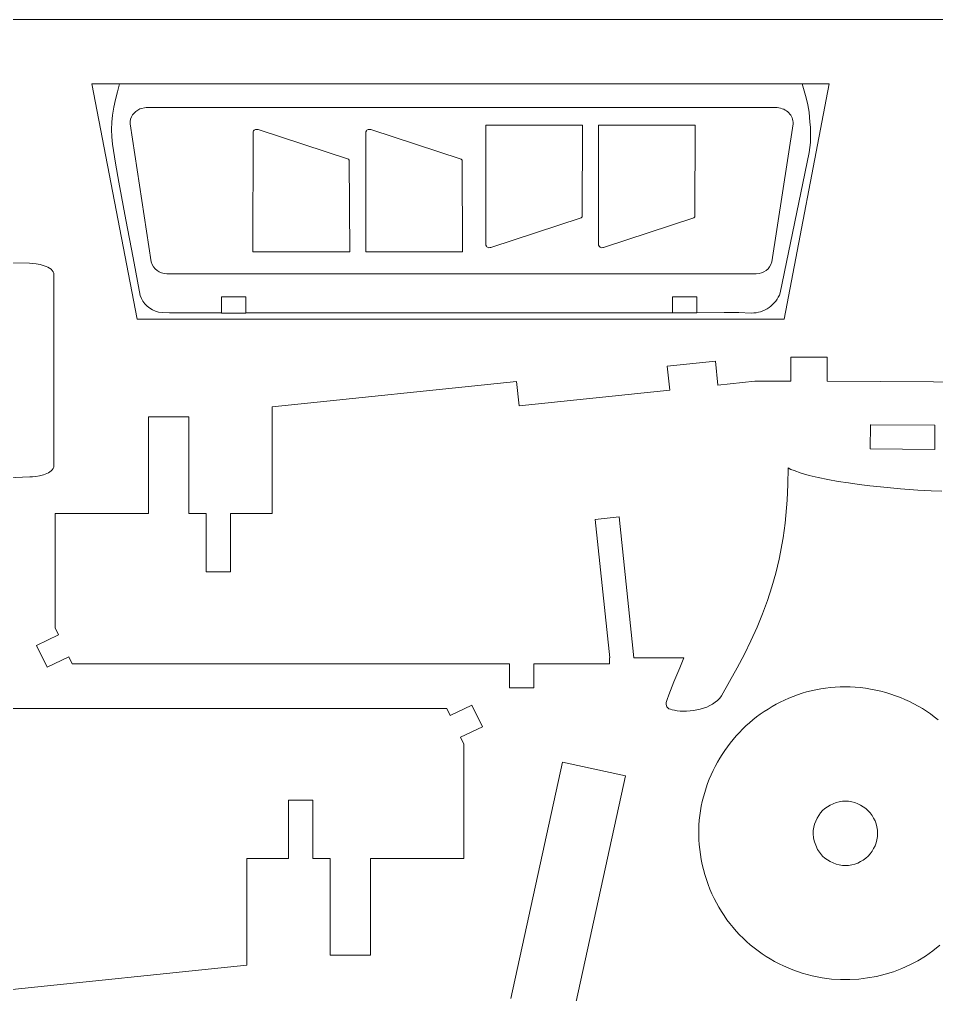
# Model space of a CAD drawing. Header units: centimetres. Extents: x -43.9 to 43.9, y -33.6 to 33.6.
# Drawn here: x 26.55 to 38.05, y -0.58 to 11.65 of the extents above; entities that cross this region are included whole.
import ezdxf

# ---------------------------------------------------------------- set-up
doc = ezdxf.new("R2010")
doc.units = ezdxf.units.CM
doc.header["$MEASUREMENT"] = 0
doc.layers.add('Camada 1', color=7, linetype='Continuous')

msp = doc.modelspace()

# ---------------------------------------------------------------- linework, layer by layer
at = {"layer": 'Camada 1', "color": 4, "lineweight": 9}
msp.add_open_spline([(-25.07839, 11.64976), (-25.07839, 11.64976), (43.9416, 11.64976), (43.9416, 11.64976)], degree=3, dxfattribs=at)
at = {"layer": 'Camada 1', "color": 3, "lineweight": 9}
for points in [[(28.02264, 7.89062), (28.02264, 7.89062), (27.4554, 10.84156), (27.4554, 10.84156)], [(27.4554, 10.84156), (27.4554, 10.84156), (36.70232, 10.84114), (36.70232, 10.84114)], [(36.70232, 10.84114), (36.70232, 10.84114), (36.13726, 7.89062), (36.13726, 7.89062)], [(28.03042, 10.51334), (28.03042, 10.51334), (28.0574, 10.52861), (28.0574, 10.52861)], [(28.0574, 10.52861), (28.0574, 10.52861), (28.13481, 10.54401), (28.13481, 10.54401)], [(28.13481, 10.54401), (28.13481, 10.54401), (36.04822, 10.54401), (36.04822, 10.54401)], [(36.04822, 10.54401), (36.04822, 10.54401), (36.07094, 10.54152), (36.07094, 10.54152)], [(36.07094, 10.54152), (36.07094, 10.54152), (36.09263, 10.53715), (36.09263, 10.53715)], [(36.09263, 10.53715), (36.09263, 10.53715), (36.11323, 10.53104), (36.11323, 10.53104)], [(36.11323, 10.53104), (36.11323, 10.53104), (36.13267, 10.52327), (36.13267, 10.52327)], [(36.13267, 10.52327), (36.13267, 10.52327), (36.15087, 10.51396), (36.15087, 10.51396)], [(27.9338, 10.37167), (27.9338, 10.37167), (27.94002, 10.40018), (27.94002, 10.40018)], [(27.94002, 10.40018), (27.94002, 10.40018), (27.95075, 10.42701), (27.95075, 10.42701)], [(27.95075, 10.42701), (27.95075, 10.42701), (27.96559, 10.45196), (27.96559, 10.45196)], [(27.96559, 10.45196), (27.96559, 10.45196), (27.98409, 10.4748), (27.98409, 10.4748)], [(27.98409, 10.4748), (27.98409, 10.4748), (28.00584, 10.49534), (28.00584, 10.49534)], [(28.00584, 10.49534), (28.00584, 10.49534), (28.03042, 10.51334), (28.03042, 10.51334)], [(36.15087, 10.51396), (36.15087, 10.51396), (36.16778, 10.50323), (36.16778, 10.50323)], [(36.16778, 10.50323), (36.16778, 10.50323), (36.1833, 10.49117), (36.1833, 10.49117)], [(36.1833, 10.49117), (36.1833, 10.49117), (36.19742, 10.47792), (36.19742, 10.47792)], [(36.19742, 10.47792), (36.19742, 10.47792), (36.21002, 10.46356), (36.21002, 10.46356)], [(36.21002, 10.46356), (36.21002, 10.46356), (36.22105, 10.44824), (36.22105, 10.44824)], [(36.22105, 10.44824), (36.22105, 10.44824), (36.23044, 10.43202), (36.23044, 10.43202)], [(36.23044, 10.43202), (36.23044, 10.43202), (36.23813, 10.41505), (36.23813, 10.41505)], [(36.23813, 10.41505), (36.23813, 10.41505), (36.24404, 10.39741), (36.24404, 10.39741)], [(36.24404, 10.39741), (36.24404, 10.39741), (36.24811, 10.37924), (36.24811, 10.37924)], [(27.93251, 10.34171), (27.93251, 10.34171), (27.9338, 10.37167), (27.9338, 10.37167)], [(28.1997, 8.6081), (28.1997, 8.6081), (27.93251, 10.34171), (27.93251, 10.34171)], [(36.25046, 10.34171), (36.25046, 10.34171), (35.98349, 8.60809), (35.98349, 8.60809)], [(36.24811, 10.37924), (36.24811, 10.37924), (36.25028, 10.36064), (36.25028, 10.36064)], [(36.25028, 10.36064), (36.25028, 10.36064), (36.25046, 10.34171), (36.25046, 10.34171)], [(23.34079, 8.63846), (23.34079, 8.63846), (26.67342, 8.59174), (26.67342, 8.59174)], [(26.67342, 8.59174), (26.67342, 8.59174), (26.71105, 8.58952), (26.71105, 8.58952)], [(26.71105, 8.58952), (26.71105, 8.58952), (26.75685, 8.58388), (26.75685, 8.58388)], [(26.75685, 8.58388), (26.75685, 8.58388), (26.80681, 8.57431), (26.80681, 8.57431)], [(26.80681, 8.57431), (26.80681, 8.57431), (26.85689, 8.56029), (26.85689, 8.56029)], [(28.21155, 8.57567), (28.21155, 8.57567), (28.1997, 8.6081), (28.1997, 8.6081)], [(28.22767, 8.54699), (28.22767, 8.54699), (28.21155, 8.57567), (28.21155, 8.57567)], [(35.97165, 8.57568), (35.97165, 8.57568), (35.9555, 8.547), (35.9555, 8.547)], [(35.98349, 8.60809), (35.98349, 8.60809), (35.97165, 8.57568), (35.97165, 8.57568)], [(26.85689, 8.56029), (26.85689, 8.56029), (26.88073, 8.55144), (26.88073, 8.55144)], [(26.88073, 8.55144), (26.88073, 8.55144), (26.90309, 8.54129), (26.90309, 8.54129)], [(26.90309, 8.54129), (26.90309, 8.54129), (26.92346, 8.52975), (26.92346, 8.52975)], [(26.92346, 8.52975), (26.92346, 8.52975), (26.94136, 8.51678), (26.94136, 8.51678)], [(26.94136, 8.51678), (26.94136, 8.51678), (26.95627, 8.50231), (26.95627, 8.50231)], [(26.95627, 8.50231), (26.95627, 8.50231), (26.9677, 8.48627), (26.9677, 8.48627)], [(26.9677, 8.48627), (26.9677, 8.48627), (26.97512, 8.46859), (26.97512, 8.46859)], [(26.97806, 8.4492), (26.97806, 8.4492), (26.97511, 6.03549), (26.97511, 6.03549)], [(26.97512, 8.46859), (26.97512, 8.46859), (26.97806, 8.4492), (26.97806, 8.4492)], [(28.24773, 8.52213), (28.24773, 8.52213), (28.22767, 8.54699), (28.22767, 8.54699)], [(28.27138, 8.50119), (28.27138, 8.50119), (28.24773, 8.52213), (28.24773, 8.52213)], [(28.29827, 8.48424), (28.29827, 8.48424), (28.27138, 8.50119), (28.27138, 8.50119)], [(28.32807, 8.47136), (28.32807, 8.47136), (28.29827, 8.48424), (28.29827, 8.48424)], [(28.36045, 8.46264), (28.36045, 8.46264), (28.32807, 8.47136), (28.32807, 8.47136)], [(28.39504, 8.45815), (28.39504, 8.45815), (28.36045, 8.46264), (28.36045, 8.46264)], [(35.78808, 8.45815), (35.78808, 8.45815), (28.39504, 8.45815), (28.39504, 8.45815)], [(35.82263, 8.46263), (35.82263, 8.46263), (35.78808, 8.45815), (35.78808, 8.45815)], [(35.85498, 8.47135), (35.85498, 8.47135), (35.82263, 8.46263), (35.82263, 8.46263)], [(35.88479, 8.48424), (35.88479, 8.48424), (35.85498, 8.47135), (35.85498, 8.47135)], [(35.91172, 8.50119), (35.91172, 8.50119), (35.88479, 8.48424), (35.88479, 8.48424)], [(35.93542, 8.52214), (35.93542, 8.52214), (35.91172, 8.50119), (35.91172, 8.50119)], [(35.9555, 8.547), (35.9555, 8.547), (35.93542, 8.52214), (35.93542, 8.52214)], [(36.13726, 7.89062), (36.13726, 7.89062), (28.02264, 7.89062), (28.02264, 7.89062)], [(35.27473, 7.36473), (35.27473, 7.36473), (34.67104, 7.30234), (34.67104, 7.30234)], [(35.30592, 7.06289), (35.30592, 7.06289), (35.27473, 7.36473), (35.27473, 7.36473)], [(36.67536, 7.4143), (36.67536, 7.4143), (36.22269, 7.4143), (36.22269, 7.4143)], [(36.22269, 7.4143), (36.22269, 7.4143), (36.22269, 7.11086), (36.22269, 7.11086)], [(36.67536, 7.11097), (36.67536, 7.11097), (36.67536, 7.4143), (36.67536, 7.4143)], [(34.67104, 7.30234), (34.67104, 7.30234), (34.70224, 7.00051), (34.70224, 7.00051)], [(32.78209, 7.10715), (32.78209, 7.10715), (29.71623, 6.79032), (29.71623, 6.79032)], [(32.81328, 6.8053), (32.81328, 6.8053), (32.78209, 7.10715), (32.78209, 7.10715)], [(35.77003, 7.11086), (35.77003, 7.11086), (35.30592, 7.06289), (35.30592, 7.06289)], [(36.22269, 7.11086), (36.22269, 7.11086), (35.77003, 7.11086), (35.77003, 7.11086)], [(38.67885, 7.0999), (38.67885, 7.0999), (36.67536, 7.11097), (36.67536, 7.11097)], [(34.70224, 7.00051), (34.70224, 7.00051), (32.81328, 6.8053), (32.81328, 6.8053)], [(29.71623, 6.79032), (29.71623, 6.79032), (29.71623, 5.45095), (29.71623, 5.45095)], [(28.669, 6.66474), (28.669, 6.66474), (28.16326, 6.66474), (28.16326, 6.66474)], [(28.16326, 6.66474), (28.16326, 6.66474), (28.16326, 5.45095), (28.16326, 5.45095)], [(28.669, 5.45095), (28.669, 5.45095), (28.669, 6.66474), (28.669, 6.66474)], [(26.95725, 6.0018), (26.95725, 6.0018), (26.9437, 5.98746), (26.9437, 5.98746)], [(26.96785, 6.01778), (26.96785, 6.01778), (26.95725, 6.0018), (26.95725, 6.0018)], [(26.97511, 6.03549), (26.97511, 6.03549), (26.96785, 6.01778), (26.96785, 6.01778)], [(36.18447, 5.81835), (36.18447, 5.81835), (36.18628, 6.02363), (36.18628, 6.02363)], [(36.18628, 6.02363), (36.18628, 6.02363), (36.22191, 6.00656), (36.22191, 6.00656)], [(36.22191, 6.00656), (36.22191, 6.00656), (36.26145, 5.99008), (36.26145, 5.99008)], [(26.67463, 5.91164), (26.67463, 5.91164), (21.69907, 5.68427), (21.69907, 5.68427)], [(26.71029, 5.91375), (26.71029, 5.91375), (26.67463, 5.91164), (26.67463, 5.91164)], [(26.75265, 5.91831), (26.75265, 5.91831), (26.71029, 5.91375), (26.71029, 5.91375)], [(26.79866, 5.92599), (26.79866, 5.92599), (26.75265, 5.91831), (26.75265, 5.91831)], [(26.8452, 5.93748), (26.8452, 5.93748), (26.79866, 5.92599), (26.79866, 5.92599)], [(26.8892, 5.95349), (26.8892, 5.95349), (26.8452, 5.93748), (26.8452, 5.93748)], [(26.90929, 5.9634), (26.90929, 5.9634), (26.8892, 5.95349), (26.8892, 5.95349)], [(26.92759, 5.97469), (26.92759, 5.97469), (26.90929, 5.9634), (26.90929, 5.9634)], [(26.9437, 5.98746), (26.9437, 5.98746), (26.92759, 5.97469), (26.92759, 5.97469)], [(36.26145, 5.99008), (36.26145, 5.99008), (36.35121, 5.95882), (36.35121, 5.95882)], [(36.35121, 5.95882), (36.35121, 5.95882), (36.45352, 5.9298), (36.45352, 5.9298)], [(36.45352, 5.9298), (36.45352, 5.9298), (36.56628, 5.90298), (36.56628, 5.90298)], [(36.56628, 5.90298), (36.56628, 5.90298), (36.68742, 5.87834), (36.68742, 5.87834)], [(36.68742, 5.87834), (36.68742, 5.87834), (36.81491, 5.85581), (36.81491, 5.85581)], [(36.17596, 5.6199), (36.17596, 5.6199), (36.18447, 5.81835), (36.18447, 5.81835)], [(36.81491, 5.85581), (36.81491, 5.85581), (36.94663, 5.83537), (36.94663, 5.83537)], [(36.94663, 5.83537), (36.94663, 5.83537), (37.08054, 5.81697), (37.08054, 5.81697)], [(37.08054, 5.81697), (37.08054, 5.81697), (37.21456, 5.80057), (37.21456, 5.80057)], [(37.21456, 5.80057), (37.21456, 5.80057), (37.34662, 5.78614), (37.34662, 5.78614)], [(37.34662, 5.78614), (37.34662, 5.78614), (37.59658, 5.76299), (37.59658, 5.76299)], [(37.59658, 5.76299), (37.59658, 5.76299), (37.81387, 5.74719), (37.81387, 5.74719)], [(37.81387, 5.74719), (37.81387, 5.74719), (37.98192, 5.73843), (37.98192, 5.73843)], [(37.98192, 5.73843), (37.98192, 5.73843), (38.1147, 5.73433), (38.1147, 5.73433)], [(36.16077, 5.42757), (36.16077, 5.42757), (36.1692, 5.52301), (36.1692, 5.52301)], [(36.1692, 5.52301), (36.1692, 5.52301), (36.17596, 5.6199), (36.17596, 5.6199)], [(28.16326, 5.45095), (28.16326, 5.45095), (26.99155, 5.45095), (26.99155, 5.45095)], [(26.99155, 5.45095), (26.99155, 5.45095), (26.99155, 4.01799), (26.99155, 4.01799)], [(28.88916, 5.45095), (28.88916, 5.45095), (28.669, 5.45095), (28.669, 5.45095)], [(28.88916, 4.72017), (28.88916, 4.72017), (28.88916, 5.45095), (28.88916, 5.45095)], [(29.71623, 5.45095), (29.71623, 5.45095), (29.19261, 5.45095), (29.19261, 5.45095)], [(29.19261, 5.45095), (29.19261, 5.45095), (29.19261, 4.72017), (29.19261, 4.72017)], [(33.7681, 5.37866), (33.7681, 5.37866), (34.06995, 5.40985), (34.06995, 5.40985)], [(34.06995, 5.40985), (34.06995, 5.40985), (34.25254, 3.64283), (34.25254, 3.64283)], [(36.15065, 5.33349), (36.15065, 5.33349), (36.16077, 5.42757), (36.16077, 5.42757)], [(33.95072, 3.64283), (33.95072, 3.64283), (33.7681, 5.37866), (33.7681, 5.37866)], [(36.13886, 5.24067), (36.13886, 5.24067), (36.15065, 5.33349), (36.15065, 5.33349)], [(36.11025, 5.0585), (36.11025, 5.0585), (36.12539, 5.14904), (36.12539, 5.14904)], [(36.12539, 5.14904), (36.12539, 5.14904), (36.13886, 5.24067), (36.13886, 5.24067)], [(36.09342, 4.96897), (36.09342, 4.96897), (36.11025, 5.0585), (36.11025, 5.0585)], [(36.07491, 4.88036), (36.07491, 4.88036), (36.09342, 4.96897), (36.09342, 4.96897)], [(36.03285, 4.70556), (36.03285, 4.70556), (36.05473, 4.79258), (36.05473, 4.79258)], [(36.05473, 4.79258), (36.05473, 4.79258), (36.07491, 4.88036), (36.07491, 4.88036)], [(29.19261, 4.72017), (29.19261, 4.72017), (28.88916, 4.72017), (28.88916, 4.72017)], [(35.98407, 4.5334), (35.98407, 4.5334), (36.03285, 4.70556), (36.03285, 4.70556)], [(35.92855, 4.36317), (35.92855, 4.36317), (35.98407, 4.5334), (35.98407, 4.5334)], [(35.86628, 4.19419), (35.86628, 4.19419), (35.92855, 4.36317), (35.92855, 4.36317)], [(35.79726, 4.02575), (35.79726, 4.02575), (35.86628, 4.19419), (35.86628, 4.19419)], [(27.03376, 3.92992), (27.03376, 3.92992), (26.76011, 3.79879), (26.76011, 3.79879)], [(26.99155, 4.01799), (26.99155, 4.01799), (27.03376, 3.92992), (27.03376, 3.92992)], [(35.72148, 3.85715), (35.72148, 3.85715), (35.79726, 4.02575), (35.79726, 4.02575)], [(26.76011, 3.79879), (26.76011, 3.79879), (26.89125, 3.52514), (26.89125, 3.52514)], [(35.63893, 3.6877), (35.63893, 3.6877), (35.72148, 3.85715), (35.72148, 3.85715)], [(35.54961, 3.5167), (35.54961, 3.5167), (35.63893, 3.6877), (35.63893, 3.6877)], [(26.89125, 3.52514), (26.89125, 3.52514), (27.1649, 3.65628), (27.1649, 3.65628)], [(27.1649, 3.65628), (27.1649, 3.65628), (27.2071, 3.5682), (27.2071, 3.5682)], [(27.2071, 3.5682), (27.2071, 3.5682), (32.69396, 3.5682), (32.69396, 3.5682)], [(32.69396, 3.5682), (32.69396, 3.5682), (32.69396, 3.26475), (32.69396, 3.26475)], [(32.99741, 3.26475), (32.99741, 3.26475), (32.99741, 3.5682), (32.99741, 3.5682)], [(32.99741, 3.5682), (32.99741, 3.5682), (33.9475, 3.5682), (33.9475, 3.5682)], [(33.9475, 3.5682), (33.9475, 3.5682), (33.9475, 3.64283), (33.9475, 3.64283)], [(33.9475, 3.64283), (33.9475, 3.64283), (33.95072, 3.64283), (33.95072, 3.64283)], [(34.25254, 3.64283), (34.25254, 3.64283), (34.87843, 3.64283), (34.87843, 3.64283)], [(34.87843, 3.64283), (34.87843, 3.64283), (34.82747, 3.51538), (34.82747, 3.51538)], [(34.82747, 3.51538), (34.82747, 3.51538), (34.75567, 3.342), (34.75567, 3.342)], [(35.45351, 3.34345), (35.45351, 3.34345), (35.54961, 3.5167), (35.54961, 3.5167)], [(34.75567, 3.342), (34.75567, 3.342), (34.69037, 3.1789), (34.69037, 3.1789)], [(35.35063, 3.16726), (35.35063, 3.16726), (35.45351, 3.34345), (35.45351, 3.34345)], [(32.69396, 3.26475), (32.69396, 3.26475), (32.99741, 3.26475), (32.99741, 3.26475)], [(36.30641, 3.1784), (36.30641, 3.1784), (36.3629, 3.19703), (36.3629, 3.19703)], [(36.3629, 3.19703), (36.3629, 3.19703), (36.42017, 3.21385), (36.42017, 3.21385)], [(36.42017, 3.21385), (36.42017, 3.21385), (36.47821, 3.22879), (36.47821, 3.22879)], [(36.47821, 3.22879), (36.47821, 3.22879), (36.53697, 3.24186), (36.53697, 3.24186)], [(36.53697, 3.24186), (36.53697, 3.24186), (36.59644, 3.25299), (36.59644, 3.25299)], [(36.59644, 3.25299), (36.59644, 3.25299), (36.65656, 3.26214), (36.65656, 3.26214)], [(36.65656, 3.26214), (36.65656, 3.26214), (36.71731, 3.26929), (36.71731, 3.26929)], [(36.71731, 3.26929), (36.71731, 3.26929), (36.77865, 3.27439), (36.77865, 3.27439)], [(36.77865, 3.27439), (36.77865, 3.27439), (36.84057, 3.27743), (36.84057, 3.27743)], [(36.84057, 3.27743), (36.84057, 3.27743), (36.903, 3.27833), (36.903, 3.27833)], [(36.903, 3.27833), (36.903, 3.27833), (36.96596, 3.2771), (36.96596, 3.2771)], [(36.96596, 3.2771), (36.96596, 3.2771), (37.02936, 3.27367), (37.02936, 3.27367)], [(37.02936, 3.27367), (37.02936, 3.27367), (37.0932, 3.268), (37.0932, 3.268)], [(37.0932, 3.268), (37.0932, 3.268), (37.15746, 3.26008), (37.15746, 3.26008)], [(37.15746, 3.26008), (37.15746, 3.26008), (37.22208, 3.24986), (37.22208, 3.24986)], [(37.22208, 3.24986), (37.22208, 3.24986), (37.28703, 3.2373), (37.28703, 3.2373)], [(37.28703, 3.2373), (37.28703, 3.2373), (37.35128, 3.22259), (37.35128, 3.22259)], [(37.35128, 3.22259), (37.35128, 3.22259), (37.41428, 3.20587), (37.41428, 3.20587)], [(37.41428, 3.20587), (37.41428, 3.20587), (37.47604, 3.18718), (37.47604, 3.18718)], [(37.47604, 3.18718), (37.47604, 3.18718), (37.53653, 3.16657), (37.53653, 3.16657)], [(34.65881, 3.08227), (34.65881, 3.08227), (34.65758, 3.05968), (34.65758, 3.05968)], [(34.65758, 3.05968), (34.65758, 3.05968), (34.66014, 3.04113), (34.66014, 3.04113)], [(34.66866, 3.11875), (34.66866, 3.11875), (34.65881, 3.08227), (34.65881, 3.08227)], [(34.69037, 3.1789), (34.69037, 3.1789), (34.66866, 3.11875), (34.66866, 3.11875)], [(35.20485, 3.04206), (35.20485, 3.04206), (35.24071, 3.06163), (35.24071, 3.06163)], [(35.24071, 3.06163), (35.24071, 3.06163), (35.27369, 3.08387), (35.27369, 3.08387)], [(35.27369, 3.08387), (35.27369, 3.08387), (35.30334, 3.10885), (35.30334, 3.10885)], [(35.30334, 3.10885), (35.30334, 3.10885), (35.32913, 3.13663), (35.32913, 3.13663)], [(35.32913, 3.13663), (35.32913, 3.13663), (35.35063, 3.16726), (35.35063, 3.16726)], [(35.98594, 3.03037), (35.98594, 3.03037), (36.03699, 3.05917), (36.03699, 3.05917)], [(36.03699, 3.05917), (36.03699, 3.05917), (36.08903, 3.08636), (36.08903, 3.08636)], [(36.08903, 3.08636), (36.08903, 3.08636), (36.14204, 3.11192), (36.14204, 3.11192)], [(36.14204, 3.11192), (36.14204, 3.11192), (36.19594, 3.13581), (36.19594, 3.13581)], [(36.19594, 3.13581), (36.19594, 3.13581), (36.25075, 3.15798), (36.25075, 3.15798)], [(36.25075, 3.15798), (36.25075, 3.15798), (36.30641, 3.1784), (36.30641, 3.1784)], [(37.53653, 3.16657), (37.53653, 3.16657), (37.59574, 3.14408), (37.59574, 3.14408)], [(37.59574, 3.14408), (37.59574, 3.14408), (37.65364, 3.11977), (37.65364, 3.11977)], [(37.65364, 3.11977), (37.65364, 3.11977), (37.71024, 3.09367), (37.71024, 3.09367)], [(37.71024, 3.09367), (37.71024, 3.09367), (37.76552, 3.06585), (37.76552, 3.06585)], [(37.76552, 3.06585), (37.76552, 3.06585), (37.81945, 3.03632), (37.81945, 3.03632)], [(31.90587, 3.00732), (31.90587, 3.00732), (26.41901, 3.00732), (26.41901, 3.00732)], [(31.94807, 2.91925), (31.94807, 2.91925), (31.90587, 3.00732), (31.90587, 3.00732)], [(32.22172, 3.05038), (32.22172, 3.05038), (31.94807, 2.91925), (31.94807, 2.91925)], [(32.35286, 2.77674), (32.35286, 2.77674), (32.22172, 3.05038), (32.22172, 3.05038)], [(34.66014, 3.04113), (34.66014, 3.04113), (34.66658, 3.02608), (34.66658, 3.02608)], [(34.66658, 3.02608), (34.66658, 3.02608), (34.677, 3.01397), (34.677, 3.01397)], [(34.677, 3.01397), (34.677, 3.01397), (34.6915, 3.00426), (34.6915, 3.00426)], [(34.6915, 3.00426), (34.6915, 3.00426), (34.71016, 2.99641), (34.71016, 2.99641)], [(34.71016, 2.99641), (34.71016, 2.99641), (34.73308, 2.98988), (34.73308, 2.98988)], [(34.73308, 2.98988), (34.73308, 2.98988), (34.76035, 2.98409), (34.76035, 2.98409)], [(34.76035, 2.98409), (34.76035, 2.98409), (34.79567, 2.97863), (34.79567, 2.97863)], [(34.79567, 2.97863), (34.79567, 2.97863), (34.83345, 2.97512), (34.83345, 2.97512)], [(34.83345, 2.97512), (34.83345, 2.97512), (34.87323, 2.97362), (34.87323, 2.97362)], [(34.87323, 2.97362), (34.87323, 2.97362), (34.91451, 2.97422), (34.91451, 2.97422)], [(34.91451, 2.97422), (34.91451, 2.97422), (34.95682, 2.97694), (34.95682, 2.97694)], [(34.95682, 2.97694), (34.95682, 2.97694), (34.99965, 2.98189), (34.99965, 2.98189)], [(34.99965, 2.98189), (34.99965, 2.98189), (35.04254, 2.98912), (35.04254, 2.98912)], [(35.04254, 2.98912), (35.04254, 2.98912), (35.08498, 2.99867), (35.08498, 2.99867)], [(35.08498, 2.99867), (35.08498, 2.99867), (35.12651, 3.01064), (35.12651, 3.01064)], [(35.12651, 3.01064), (35.12651, 3.01064), (35.16663, 3.02508), (35.16663, 3.02508)], [(35.16663, 3.02508), (35.16663, 3.02508), (35.20485, 3.04206), (35.20485, 3.04206)], [(35.83903, 2.93474), (35.83903, 2.93474), (35.88692, 2.96812), (35.88692, 2.96812)], [(35.88692, 2.96812), (35.88692, 2.96812), (35.9359, 3.00002), (35.9359, 3.00002)], [(35.9359, 3.00002), (35.9359, 3.00002), (35.98594, 3.03037), (35.98594, 3.03037)], [(37.81945, 3.03632), (37.81945, 3.03632), (37.87201, 3.00518), (37.87201, 3.00518)], [(37.87201, 3.00518), (37.87201, 3.00518), (37.9232, 2.97243), (37.9232, 2.97243)], [(37.9232, 2.97243), (37.9232, 2.97243), (37.97301, 2.93815), (37.97301, 2.93815)], [(37.97301, 2.93815), (37.97301, 2.93815), (38.0214, 2.90236), (38.0214, 2.90236)], [(35.65891, 2.78704), (35.65891, 2.78704), (35.70214, 2.82601), (35.70214, 2.82601)], [(35.70214, 2.82601), (35.70214, 2.82601), (35.7466, 2.86365), (35.7466, 2.86365)], [(35.7466, 2.86365), (35.7466, 2.86365), (35.79224, 2.8999), (35.79224, 2.8999)], [(35.79224, 2.8999), (35.79224, 2.8999), (35.83903, 2.93474), (35.83903, 2.93474)], [(38.0214, 2.90236), (38.0214, 2.90236), (38.06837, 2.86513), (38.06837, 2.86513)], [(32.07921, 2.6456), (32.07921, 2.6456), (32.35286, 2.77674), (32.35286, 2.77674)], [(35.53678, 2.66241), (35.53678, 2.66241), (35.57619, 2.7052), (35.57619, 2.7052)], [(35.57619, 2.7052), (35.57619, 2.7052), (35.61691, 2.74676), (35.61691, 2.74676)], [(35.61691, 2.74676), (35.61691, 2.74676), (35.65891, 2.78704), (35.65891, 2.78704)], [(32.12142, 2.55753), (32.12142, 2.55753), (32.07921, 2.6456), (32.07921, 2.6456)], [(35.42675, 2.527), (35.42675, 2.527), (35.46203, 2.57328), (35.46203, 2.57328)], [(35.46203, 2.57328), (35.46203, 2.57328), (35.49872, 2.61842), (35.49872, 2.61842)], [(35.49872, 2.61842), (35.49872, 2.61842), (35.53678, 2.66241), (35.53678, 2.66241)], [(32.12142, 1.12456), (32.12142, 1.12456), (32.12142, 2.55753), (32.12142, 2.55753)], [(35.36054, 2.43124), (35.36054, 2.43124), (35.39291, 2.47965), (35.39291, 2.47965)], [(35.39291, 2.47965), (35.39291, 2.47965), (35.42675, 2.527), (35.42675, 2.527)], [(33.35709, 2.33376), (33.35709, 2.33376), (32.71024, -0.63095), (32.71024, -0.63095)], [(34.14768, 2.16127), (34.14768, 2.16127), (33.35709, 2.33376), (33.35709, 2.33376)], [(35.2726, 2.28009), (35.2726, 2.28009), (35.30035, 2.33143), (35.30035, 2.33143)], [(35.30035, 2.33143), (35.30035, 2.33143), (35.32968, 2.38182), (35.32968, 2.38182)], [(35.32968, 2.38182), (35.32968, 2.38182), (35.36054, 2.43124), (35.36054, 2.43124)], [(35.22193, 2.17474), (35.22193, 2.17474), (35.24644, 2.22785), (35.24644, 2.22785)], [(35.24644, 2.22785), (35.24644, 2.22785), (35.2726, 2.28009), (35.2726, 2.28009)], [(33.50082, -0.80345), (33.50082, -0.80345), (34.14768, 2.16127), (34.14768, 2.16127)], [(35.17793, 2.06608), (35.17793, 2.06608), (35.19908, 2.12081), (35.19908, 2.12081)], [(35.19908, 2.12081), (35.19908, 2.12081), (35.22193, 2.17474), (35.22193, 2.17474)], [(35.14085, 1.9544), (35.14085, 1.9544), (35.15851, 2.0106), (35.15851, 2.0106)], [(35.15851, 2.0106), (35.15851, 2.0106), (35.17793, 2.06608), (35.17793, 2.06608)], [(29.92036, 1.12456), (29.92036, 1.12456), (29.92036, 1.85534), (29.92036, 1.85534)], [(29.92036, 1.85534), (29.92036, 1.85534), (30.22381, 1.85534), (30.22381, 1.85534)], [(30.22381, 1.85534), (30.22381, 1.85534), (30.22381, 1.12456), (30.22381, 1.12456)], [(35.09881, 1.78185), (35.09881, 1.78185), (35.11097, 1.83998), (35.11097, 1.83998)], [(35.11097, 1.83998), (35.11097, 1.83998), (35.125, 1.89752), (35.125, 1.89752)], [(35.125, 1.89752), (35.125, 1.89752), (35.14085, 1.9544), (35.14085, 1.9544)], [(35.0802, 1.66388), (35.0802, 1.66388), (35.08854, 1.72313), (35.08854, 1.72313)], [(35.08854, 1.72313), (35.08854, 1.72313), (35.09881, 1.78185), (35.09881, 1.78185)], [(35.06942, 1.54394), (35.06942, 1.54394), (35.07381, 1.60415), (35.07381, 1.60415)], [(35.07381, 1.60415), (35.07381, 1.60415), (35.0802, 1.66388), (35.0802, 1.66388)], [(35.06674, 1.42229), (35.06674, 1.42229), (35.06705, 1.48331), (35.06705, 1.48331)], [(35.06705, 1.48331), (35.06705, 1.48331), (35.06942, 1.54394), (35.06942, 1.54394)], [(35.06851, 1.36092), (35.06851, 1.36092), (35.06674, 1.42229), (35.06674, 1.42229)], [(35.0724, 1.29924), (35.0724, 1.29924), (35.06851, 1.36092), (35.06851, 1.36092)], [(35.07846, 1.23728), (35.07846, 1.23728), (35.0724, 1.29924), (35.0724, 1.29924)], [(35.0867, 1.17508), (35.0867, 1.17508), (35.07846, 1.23728), (35.07846, 1.23728)], [(29.39675, -0.21479), (29.39675, -0.21479), (29.39675, 1.12456), (29.39675, 1.12456)], [(29.39675, 1.12456), (29.39675, 1.12456), (29.92036, 1.12456), (29.92036, 1.12456)], [(30.22381, 1.12456), (30.22381, 1.12456), (30.44397, 1.12456), (30.44397, 1.12456)], [(30.44397, 1.12456), (30.44397, 1.12456), (30.44397, -0.08922), (30.44397, -0.08922)], [(30.94971, -0.08922), (30.94971, -0.08922), (30.94971, 1.12456), (30.94971, 1.12456)], [(30.94971, 1.12456), (30.94971, 1.12456), (32.12142, 1.12456), (32.12142, 1.12456)], [(35.09716, 1.11268), (35.09716, 1.11268), (35.0867, 1.17508), (35.0867, 1.17508)], [(35.10987, 1.05009), (35.10987, 1.05009), (35.09716, 1.11268), (35.09716, 1.11268)], [(35.12485, 0.98739), (35.12485, 0.98739), (35.10987, 1.05009), (35.10987, 1.05009)], [(35.14216, 0.9246), (35.14216, 0.9246), (35.12485, 0.98739), (35.12485, 0.98739)], [(35.16181, 0.86174), (35.16181, 0.86174), (35.14216, 0.9246), (35.14216, 0.9246)], [(35.18322, 0.80069), (35.18322, 0.80069), (35.16181, 0.86174), (35.16181, 0.86174)], [(35.20653, 0.74084), (35.20653, 0.74084), (35.18322, 0.80069), (35.18322, 0.80069)], [(35.23172, 0.68219), (35.23172, 0.68219), (35.20653, 0.74084), (35.20653, 0.74084)], [(35.25875, 0.62481), (35.25875, 0.62481), (35.23172, 0.68219), (35.23172, 0.68219)], [(35.28758, 0.56869), (35.28758, 0.56869), (35.25875, 0.62481), (35.25875, 0.62481)], [(35.31819, 0.51386), (35.31819, 0.51386), (35.28758, 0.56869), (35.28758, 0.56869)], [(35.35052, 0.46035), (35.35052, 0.46035), (35.31819, 0.51386), (35.31819, 0.51386)], [(35.38454, 0.40821), (35.38454, 0.40821), (35.35052, 0.46035), (35.35052, 0.46035)], [(35.42023, 0.35742), (35.42023, 0.35742), (35.38454, 0.40821), (35.38454, 0.40821)], [(35.45754, 0.30803), (35.45754, 0.30803), (35.42023, 0.35742), (35.42023, 0.35742)], [(35.49642, 0.26006), (35.49642, 0.26006), (35.45754, 0.30803), (35.45754, 0.30803)], [(35.53686, 0.21355), (35.53686, 0.21355), (35.49642, 0.26006), (35.49642, 0.26006)], [(35.57882, 0.16851), (35.57882, 0.16851), (35.53686, 0.21355), (35.53686, 0.21355)], [(35.62224, 0.12496), (35.62224, 0.12496), (35.57882, 0.16851), (35.57882, 0.16851)], [(35.66711, 0.08293), (35.66711, 0.08293), (35.62224, 0.12496), (35.62224, 0.12496)], [(35.71337, 0.04247), (35.71337, 0.04247), (35.66711, 0.08293), (35.66711, 0.08293)], [(35.76101, 0.00357), (35.76101, 0.00357), (35.71337, 0.04247), (35.71337, 0.04247)], [(35.80997, -0.03372), (35.80997, -0.03372), (35.76101, 0.00357), (35.76101, 0.00357)], [(38.09052, 0.036), (38.09052, 0.036), (38.0014, -0.03509), (38.0014, -0.03509)], [(30.44397, -0.08922), (30.44397, -0.08922), (30.94971, -0.08922), (30.94971, -0.08922)], [(35.86022, -0.0694), (35.86022, -0.0694), (35.80997, -0.03372), (35.80997, -0.03372)], [(35.91173, -0.10342), (35.91173, -0.10342), (35.86022, -0.0694), (35.86022, -0.0694)], [(35.96446, -0.13577), (35.96446, -0.13577), (35.91173, -0.10342), (35.91173, -0.10342)], [(37.90891, -0.09986), (37.90891, -0.09986), (37.81328, -0.15828), (37.81328, -0.15828)], [(38.0014, -0.03509), (38.0014, -0.03509), (37.90891, -0.09986), (37.90891, -0.09986)], [(26.33088, -0.53163), (26.33088, -0.53163), (29.39675, -0.21479), (29.39675, -0.21479)], [(36.01837, -0.16641), (36.01837, -0.16641), (35.96446, -0.13577), (35.96446, -0.13577)], [(36.07343, -0.19532), (36.07343, -0.19532), (36.01837, -0.16641), (36.01837, -0.16641)], [(36.12961, -0.22248), (36.12961, -0.22248), (36.07343, -0.19532), (36.07343, -0.19532)], [(36.18685, -0.24788), (36.18685, -0.24788), (36.12961, -0.22248), (36.12961, -0.22248)], [(37.71472, -0.21033), (37.71472, -0.21033), (37.61343, -0.25598), (37.61343, -0.25598)], [(37.81328, -0.15828), (37.81328, -0.15828), (37.71472, -0.21033), (37.71472, -0.21033)], [(36.24514, -0.27146), (36.24514, -0.27146), (36.18685, -0.24788), (36.18685, -0.24788)], [(36.30441, -0.29321), (36.30441, -0.29321), (36.24514, -0.27146), (36.24514, -0.27146)], [(36.36466, -0.31311), (36.36466, -0.31311), (36.30441, -0.29321), (36.30441, -0.29321)], [(36.42583, -0.33114), (36.42583, -0.33114), (36.36466, -0.31311), (36.36466, -0.31311)], [(36.4879, -0.34725), (36.4879, -0.34725), (36.42583, -0.33114), (36.42583, -0.33114)], [(36.55081, -0.36145), (36.55081, -0.36145), (36.4879, -0.34725), (36.4879, -0.34725)], [(36.61455, -0.37368), (36.61455, -0.37368), (36.55081, -0.36145), (36.55081, -0.36145)], [(37.29538, -0.35418), (37.29538, -0.35418), (37.18534, -0.37391), (37.18534, -0.37391)], [(37.40355, -0.32793), (37.40355, -0.32793), (37.29538, -0.35418), (37.29538, -0.35418)], [(37.50964, -0.29518), (37.50964, -0.29518), (37.40355, -0.32793), (37.40355, -0.32793)], [(37.61343, -0.25598), (37.61343, -0.25598), (37.50964, -0.29518), (37.50964, -0.29518)], [(36.73075, -0.38701), (36.73075, -0.38701), (36.61455, -0.37368), (36.61455, -0.37368)], [(36.84613, -0.39366), (36.84613, -0.39366), (36.73075, -0.38701), (36.73075, -0.38701)], [(36.96051, -0.39367), (36.96051, -0.39367), (36.84613, -0.39366), (36.84613, -0.39366)], [(37.07365, -0.38708), (37.07365, -0.38708), (36.96051, -0.39367), (36.96051, -0.39367)], [(37.18534, -0.37391), (37.18534, -0.37391), (37.07365, -0.38708), (37.07365, -0.38708)]]:
    msp.add_open_spline(points, degree=3, dxfattribs=at)
at = {"layer": 'Camada 1', "color": 1, "lineweight": 9}
for points in [[(27.77524, 10.74426), (27.77524, 10.74426), (27.79871, 10.84154), (27.79871, 10.84154)], [(36.36296, 10.84115), (36.36296, 10.84115), (36.38706, 10.75316), (36.38706, 10.75316)], [(27.7283, 10.54971), (27.7283, 10.54971), (27.75049, 10.64721), (27.75049, 10.64721)], [(27.75049, 10.64721), (27.75049, 10.64721), (27.77524, 10.74426), (27.77524, 10.74426)], [(36.38706, 10.75316), (36.38706, 10.75316), (36.41272, 10.66546), (36.41272, 10.66546)], [(36.41272, 10.66546), (36.41272, 10.66546), (36.43525, 10.5772), (36.43525, 10.5772)], [(27.71935, 10.50061), (27.71935, 10.50061), (27.7283, 10.54971), (27.7283, 10.54971)], [(36.43525, 10.5772), (36.43525, 10.5772), (36.44387, 10.53262), (36.44387, 10.53262)], [(36.44387, 10.53262), (36.44387, 10.53262), (36.44991, 10.48759), (36.44991, 10.48759)], [(27.70408, 10.36025), (27.70408, 10.36025), (27.71248, 10.45115), (27.71248, 10.45115)], [(27.71248, 10.45115), (27.71248, 10.45115), (27.71935, 10.50061), (27.71935, 10.50061)], [(36.44991, 10.48759), (36.44991, 10.48759), (36.46184, 10.36103), (36.46184, 10.36103)], [(27.70039, 10.26884), (27.70039, 10.26884), (27.70408, 10.36025), (27.70408, 10.36025)], [(36.46184, 10.36103), (36.46184, 10.36103), (36.46631, 10.2974), (36.46631, 10.2974)], [(36.46631, 10.2974), (36.46631, 10.2974), (36.46899, 10.23374), (36.46899, 10.23374)], [(27.70276, 10.17756), (27.70276, 10.17756), (27.70039, 10.26884), (27.70039, 10.26884)], [(27.70661, 10.13216), (27.70661, 10.13216), (27.70276, 10.17756), (27.70276, 10.17756)], [(36.46929, 10.17021), (36.46929, 10.17021), (36.46661, 10.10695), (36.46661, 10.10695)], [(36.46899, 10.23374), (36.46899, 10.23374), (36.46929, 10.17021), (36.46929, 10.17021)], [(27.71248, 10.08701), (27.71248, 10.08701), (27.70661, 10.13216), (27.70661, 10.13216)], [(27.75083, 9.84861), (27.75083, 9.84861), (27.71248, 10.08701), (27.71248, 10.08701)], [(36.46035, 10.0441), (36.46035, 10.0441), (36.44991, 9.98184), (36.44991, 9.98184)], [(36.46661, 10.10695), (36.46661, 10.10695), (36.46035, 10.0441), (36.46035, 10.0441)], [(36.44991, 9.98184), (36.44991, 9.98184), (36.08857, 8.22145), (36.08857, 8.22145)], [(27.79195, 9.61067), (27.79195, 9.61067), (27.75083, 9.84861), (27.75083, 9.84861)], [(27.87996, 9.13576), (27.87996, 9.13576), (27.79195, 9.61067), (27.79195, 9.61067)], [(27.97138, 8.66144), (27.97138, 8.66144), (27.87996, 9.13576), (27.87996, 9.13576)], [(28.06109, 8.18682), (28.06109, 8.18682), (27.97138, 8.66144), (27.97138, 8.66144)], [(36.08857, 8.22145), (36.08857, 8.22145), (36.07768, 8.19327), (36.07768, 8.19327)], [(28.07467, 8.14984), (28.07467, 8.14984), (28.06109, 8.18682), (28.06109, 8.18682)], [(28.09397, 8.11489), (28.09397, 8.11489), (28.07467, 8.14984), (28.07467, 8.14984)], [(28.11827, 8.08253), (28.11827, 8.08253), (28.09397, 8.11489), (28.09397, 8.11489)], [(28.14689, 8.05329), (28.14689, 8.05329), (28.11827, 8.08253), (28.11827, 8.08253)], [(35.99344, 8.07271), (35.99344, 8.07271), (35.9715, 8.05327), (35.9715, 8.05327)], [(36.01385, 8.09383), (36.01385, 8.09383), (35.99344, 8.07271), (35.99344, 8.07271)], [(36.03259, 8.11653), (36.03259, 8.11653), (36.01385, 8.09383), (36.01385, 8.09383)], [(36.04956, 8.14073), (36.04956, 8.14073), (36.03259, 8.11653), (36.03259, 8.11653)], [(36.06464, 8.16634), (36.06464, 8.16634), (36.04956, 8.14073), (36.04956, 8.14073)], [(36.07768, 8.19327), (36.07768, 8.19327), (36.06464, 8.16634), (36.06464, 8.16634)], [(28.17912, 8.02772), (28.17912, 8.02772), (28.14689, 8.05329), (28.14689, 8.05329)], [(28.21426, 8.00638), (28.21426, 8.00638), (28.17912, 8.02772), (28.17912, 8.02772)], [(28.25161, 7.98979), (28.25161, 7.98979), (28.21426, 8.00638), (28.21426, 8.00638)], [(28.29048, 7.97852), (28.29048, 7.97852), (28.25161, 7.98979), (28.25161, 7.98979)], [(28.33967, 7.97394), (28.33967, 7.97394), (28.29048, 7.97852), (28.29048, 7.97852)], [(28.4269, 7.97116), (28.4269, 7.97116), (28.33967, 7.97394), (28.33967, 7.97394)], [(28.66768, 7.96953), (28.66768, 7.96953), (28.4269, 7.97116), (28.4269, 7.97116)], [(29.07996, 7.97174), (29.07996, 7.97174), (28.66768, 7.96953), (28.66768, 7.96953)], [(34.73725, 7.9696), (34.73725, 7.9696), (29.38341, 7.97174), (29.38341, 7.97174)], [(35.38737, 7.97272), (35.38737, 7.97272), (35.0407, 7.9696), (35.0407, 7.9696)], [(35.56733, 7.97237), (35.56733, 7.97237), (35.38737, 7.97272), (35.38737, 7.97272)], [(35.72533, 7.96761), (35.72533, 7.96761), (35.56733, 7.97237), (35.56733, 7.97237)], [(35.75555, 7.96816), (35.75555, 7.96816), (35.72533, 7.96761), (35.72533, 7.96761)], [(35.78532, 7.97113), (35.78532, 7.97113), (35.75555, 7.96816), (35.75555, 7.96816)], [(35.81455, 7.97649), (35.81455, 7.97649), (35.78532, 7.97113), (35.78532, 7.97113)], [(35.84311, 7.9841), (35.84311, 7.9841), (35.81455, 7.97649), (35.81455, 7.97649)], [(35.87087, 7.99391), (35.87087, 7.99391), (35.84311, 7.9841), (35.84311, 7.9841)], [(35.89772, 8.00581), (35.89772, 8.00581), (35.87087, 7.99391), (35.87087, 7.99391)], [(35.92352, 8.01973), (35.92352, 8.01973), (35.89772, 8.00581), (35.89772, 8.00581)], [(35.94815, 8.03557), (35.94815, 8.03557), (35.92352, 8.01973), (35.92352, 8.01973)], [(35.9715, 8.05327), (35.9715, 8.05327), (35.94815, 8.03557), (35.94815, 8.03557)]]:
    msp.add_open_spline(points, degree=3, dxfattribs=at)
at = {"layer": 'Camada 1', "color": 2, "lineweight": 9}
for points in [[(32.39605, 8.81784), (32.39605, 8.81784), (32.39415, 10.32226), (32.39415, 10.32226)], [(32.39415, 10.32226), (32.39415, 10.32226), (33.60794, 10.32226), (33.60794, 10.32226)], [(33.60794, 10.32226), (33.60794, 10.32226), (33.60209, 9.17504), (33.60209, 9.17504)], [(33.81098, 8.81784), (33.81098, 8.81784), (33.80909, 10.32226), (33.80909, 10.32226)], [(33.80909, 10.32226), (33.80909, 10.32226), (35.02288, 10.32226), (35.02288, 10.32226)], [(35.02288, 10.32226), (35.02288, 10.32226), (35.01702, 9.17504), (35.01702, 9.17504)], [(29.47677, 10.24076), (29.47677, 10.24076), (29.47488, 8.73634), (29.47488, 8.73634)], [(29.48351, 10.25426), (29.48351, 10.25426), (29.47677, 10.24076), (29.47677, 10.24076)], [(29.48952, 10.26036), (29.48952, 10.26036), (29.48351, 10.25426), (29.48351, 10.25426)], [(29.49708, 10.26548), (29.49708, 10.26548), (29.48952, 10.26036), (29.48952, 10.26036)], [(29.506, 10.2692), (29.506, 10.2692), (29.49708, 10.26548), (29.49708, 10.26548)], [(29.51612, 10.27113), (29.51612, 10.27113), (29.506, 10.2692), (29.506, 10.2692)], [(29.52725, 10.27084), (29.52725, 10.27084), (29.51612, 10.27113), (29.51612, 10.27113)], [(29.53924, 10.26795), (29.53924, 10.26795), (29.52725, 10.27084), (29.52725, 10.27084)], [(30.67182, 9.89736), (30.67182, 9.89736), (29.53924, 10.26795), (29.53924, 10.26795)], [(30.89171, 10.24076), (30.89171, 10.24076), (30.88982, 8.73634), (30.88982, 8.73634)], [(30.89844, 10.25426), (30.89844, 10.25426), (30.89171, 10.24076), (30.89171, 10.24076)], [(30.90445, 10.26036), (30.90445, 10.26036), (30.89844, 10.25426), (30.89844, 10.25426)], [(30.91201, 10.26548), (30.91201, 10.26548), (30.90445, 10.26036), (30.90445, 10.26036)], [(30.92093, 10.2692), (30.92093, 10.2692), (30.91201, 10.26548), (30.91201, 10.26548)], [(30.93105, 10.27113), (30.93105, 10.27113), (30.92093, 10.2692), (30.92093, 10.2692)], [(30.94219, 10.27084), (30.94219, 10.27084), (30.93105, 10.27113), (30.93105, 10.27113)], [(30.95417, 10.26795), (30.95417, 10.26795), (30.94219, 10.27084), (30.94219, 10.27084)], [(32.08675, 9.89736), (32.08675, 9.89736), (30.95417, 10.26795), (30.95417, 10.26795)], [(30.68282, 9.88356), (30.68282, 9.88356), (30.67182, 9.89736), (30.67182, 9.89736)], [(30.68867, 8.73634), (30.68867, 8.73634), (30.68282, 9.88356), (30.68282, 9.88356)], [(32.09775, 9.88356), (32.09775, 9.88356), (32.08675, 9.89736), (32.08675, 9.89736)], [(32.1036, 8.73634), (32.1036, 8.73634), (32.09775, 9.88356), (32.09775, 9.88356)], [(33.60209, 9.17504), (33.60209, 9.17504), (33.59109, 9.16124), (33.59109, 9.16124)], [(35.01702, 9.17504), (35.01702, 9.17504), (35.00603, 9.16124), (35.00603, 9.16124)], [(33.59109, 9.16124), (33.59109, 9.16124), (32.45851, 8.79065), (32.45851, 8.79065)], [(35.00603, 9.16124), (35.00603, 9.16124), (33.87344, 8.79065), (33.87344, 8.79065)], [(32.40278, 8.80435), (32.40278, 8.80435), (32.39605, 8.81784), (32.39605, 8.81784)], [(33.81772, 8.80435), (33.81772, 8.80435), (33.81098, 8.81784), (33.81098, 8.81784)], [(29.47488, 8.73634), (29.47488, 8.73634), (30.68867, 8.73634), (30.68867, 8.73634)], [(30.88982, 8.73634), (30.88982, 8.73634), (32.1036, 8.73634), (32.1036, 8.73634)], [(32.40879, 8.79824), (32.40879, 8.79824), (32.40278, 8.80435), (32.40278, 8.80435)], [(32.41635, 8.79313), (32.41635, 8.79313), (32.40879, 8.79824), (32.40879, 8.79824)], [(32.42527, 8.7894), (32.42527, 8.7894), (32.41635, 8.79313), (32.41635, 8.79313)], [(32.43539, 8.78747), (32.43539, 8.78747), (32.42527, 8.7894), (32.42527, 8.7894)], [(32.44653, 8.78776), (32.44653, 8.78776), (32.43539, 8.78747), (32.43539, 8.78747)], [(32.45851, 8.79065), (32.45851, 8.79065), (32.44653, 8.78776), (32.44653, 8.78776)], [(33.82373, 8.79824), (33.82373, 8.79824), (33.81772, 8.80435), (33.81772, 8.80435)], [(33.83128, 8.79313), (33.83128, 8.79313), (33.82373, 8.79824), (33.82373, 8.79824)], [(33.84021, 8.7894), (33.84021, 8.7894), (33.83128, 8.79313), (33.83128, 8.79313)], [(33.85032, 8.78747), (33.85032, 8.78747), (33.84021, 8.7894), (33.84021, 8.7894)], [(33.86146, 8.78776), (33.86146, 8.78776), (33.85032, 8.78747), (33.85032, 8.78747)], [(33.87344, 8.79065), (33.87344, 8.79065), (33.86146, 8.78776), (33.86146, 8.78776)]]:
    msp.add_open_spline(points, degree=3, dxfattribs=at)
at = {"layer": 'Camada 1', "lineweight": 9}
for points in [[(29.38342, 8.17189), (29.38342, 8.17189), (29.07997, 8.17189), (29.07997, 8.17189)], [(29.07997, 8.17189), (29.07997, 8.17189), (29.07997, 7.96716), (29.07997, 7.96716)], [(29.38342, 7.96716), (29.38342, 7.96716), (29.38342, 8.17189), (29.38342, 8.17189)], [(35.0407, 8.17189), (35.0407, 8.17189), (34.73723, 8.17186), (34.73723, 8.17186)], [(34.73723, 8.17186), (34.73723, 8.17186), (34.73725, 7.9696), (34.73725, 7.9696)], [(35.0407, 7.9696), (35.0407, 7.9696), (35.0407, 8.17189), (35.0407, 8.17189)], [(29.07997, 7.96716), (29.07997, 7.96716), (29.38342, 7.96716), (29.38342, 7.96716)], [(34.73725, 7.9696), (34.73725, 7.9696), (35.0407, 7.9696), (35.0407, 7.9696)], [(37.21825, 6.26203), (37.21825, 6.26203), (37.22043, 6.56541), (37.22043, 6.56541)], [(37.22043, 6.56541), (37.22043, 6.56541), (37.22647, 6.56542), (37.22647, 6.56542)], [(37.22647, 6.56542), (37.22647, 6.56542), (38.02926, 6.55958), (38.02926, 6.55958)], [(38.02926, 6.55958), (38.02926, 6.55958), (38.02738, 6.25613), (38.02738, 6.25613)], [(38.02738, 6.25613), (38.02738, 6.25613), (37.21825, 6.26203), (37.21825, 6.26203)], [(36.82971, 1.8358), (36.82971, 1.8358), (36.79062, 1.82526), (36.79062, 1.82526)], [(36.86836, 1.8424), (36.86836, 1.8424), (36.82971, 1.8358), (36.82971, 1.8358)], [(36.90567, 1.84468), (36.90567, 1.84468), (36.86836, 1.8424), (36.86836, 1.8424)], [(36.94637, 1.84255), (36.94637, 1.84255), (36.90567, 1.84468), (36.90567, 1.84468)], [(36.98604, 1.83629), (36.98604, 1.83629), (36.94637, 1.84255), (36.94637, 1.84255)], [(37.02447, 1.82614), (37.02447, 1.82614), (36.98604, 1.83629), (36.98604, 1.83629)], [(36.61958, 1.72618), (36.61958, 1.72618), (36.59482, 1.69819), (36.59482, 1.69819)], [(36.64758, 1.75094), (36.64758, 1.75094), (36.61958, 1.72618), (36.61958, 1.72618)], [(36.67957, 1.77361), (36.67957, 1.77361), (36.64758, 1.75094), (36.64758, 1.75094)], [(36.71466, 1.7938), (36.71466, 1.7938), (36.67957, 1.77361), (36.67957, 1.77361)], [(36.75198, 1.81113), (36.75198, 1.81113), (36.71466, 1.7938), (36.71466, 1.7938)], [(36.79062, 1.82526), (36.79062, 1.82526), (36.75198, 1.81113), (36.75198, 1.81113)], [(37.06143, 1.81231), (37.06143, 1.81231), (37.02447, 1.82614), (37.02447, 1.82614)], [(37.09671, 1.79502), (37.09671, 1.79502), (37.06143, 1.81231), (37.06143, 1.81231)], [(37.13009, 1.77451), (37.13009, 1.77451), (37.09671, 1.79502), (37.09671, 1.79502)], [(37.16133, 1.75097), (37.16133, 1.75097), (37.13009, 1.77451), (37.13009, 1.77451)], [(37.19024, 1.72465), (37.19024, 1.72465), (37.16133, 1.75097), (37.16133, 1.75097)], [(37.21656, 1.69575), (37.21656, 1.69575), (37.19024, 1.72465), (37.19024, 1.72465)], [(36.53464, 1.59379), (36.53464, 1.59379), (36.52051, 1.55514), (36.52051, 1.55514)], [(36.55198, 1.6311), (36.55198, 1.6311), (36.53464, 1.59379), (36.53464, 1.59379)], [(36.57216, 1.6662), (36.57216, 1.6662), (36.55198, 1.6311), (36.55198, 1.6311)], [(36.59482, 1.69819), (36.59482, 1.69819), (36.57216, 1.6662), (36.57216, 1.6662)], [(37.2401, 1.6645), (37.2401, 1.6645), (37.21656, 1.69575), (37.21656, 1.69575)], [(37.26061, 1.63112), (37.26061, 1.63112), (37.2401, 1.6645), (37.2401, 1.6645)], [(37.2779, 1.59585), (37.2779, 1.59585), (37.26061, 1.63112), (37.26061, 1.63112)], [(37.29173, 1.55888), (37.29173, 1.55888), (37.2779, 1.59585), (37.2779, 1.59585)], [(36.50337, 1.47741), (36.50337, 1.47741), (36.50108, 1.44009), (36.50108, 1.44009)], [(36.50996, 1.51605), (36.50996, 1.51605), (36.50337, 1.47741), (36.50337, 1.47741)], [(36.52051, 1.55514), (36.52051, 1.55514), (36.50996, 1.51605), (36.50996, 1.51605)], [(37.30188, 1.52045), (37.30188, 1.52045), (37.29173, 1.55888), (37.29173, 1.55888)], [(37.30814, 1.48078), (37.30814, 1.48078), (37.30188, 1.52045), (37.30188, 1.52045)], [(37.31027, 1.44009), (37.31027, 1.44009), (37.30814, 1.48078), (37.30814, 1.48078)], [(36.50108, 1.44009), (36.50108, 1.44009), (36.50744, 1.3784), (36.50744, 1.3784)], [(36.50744, 1.3784), (36.50744, 1.3784), (36.51765, 1.33309), (36.51765, 1.33309)], [(37.29173, 1.32129), (37.29173, 1.32129), (37.30188, 1.35972), (37.30188, 1.35972)], [(37.30188, 1.35972), (37.30188, 1.35972), (37.30814, 1.39939), (37.30814, 1.39939)], [(37.30814, 1.39939), (37.30814, 1.39939), (37.31027, 1.44009), (37.31027, 1.44009)], [(36.51765, 1.33309), (36.51765, 1.33309), (36.53314, 1.2907), (36.53314, 1.2907)], [(36.53314, 1.2907), (36.53314, 1.2907), (36.55529, 1.23779), (36.55529, 1.23779)], [(36.55529, 1.23779), (36.55529, 1.23779), (36.61958, 1.15399), (36.61958, 1.15399)], [(37.2401, 1.21567), (37.2401, 1.21567), (37.26061, 1.24905), (37.26061, 1.24905)], [(37.26061, 1.24905), (37.26061, 1.24905), (37.2779, 1.28433), (37.2779, 1.28433)], [(37.2779, 1.28433), (37.2779, 1.28433), (37.29173, 1.32129), (37.29173, 1.32129)], [(36.61958, 1.15399), (36.61958, 1.15399), (36.64758, 1.12923), (36.64758, 1.12923)], [(36.64758, 1.12923), (36.64758, 1.12923), (36.67957, 1.10656), (36.67957, 1.10656)], [(36.67957, 1.10656), (36.67957, 1.10656), (36.71468, 1.08638), (36.71468, 1.08638)], [(37.09671, 1.08515), (37.09671, 1.08515), (37.13009, 1.10567), (37.13009, 1.10567)], [(37.13009, 1.10567), (37.13009, 1.10567), (37.16133, 1.1292), (37.16133, 1.1292)], [(37.16133, 1.1292), (37.16133, 1.1292), (37.19024, 1.15553), (37.19024, 1.15553)], [(37.19024, 1.15553), (37.19024, 1.15553), (37.21656, 1.18443), (37.21656, 1.18443)], [(37.21656, 1.18443), (37.21656, 1.18443), (37.2401, 1.21567), (37.2401, 1.21567)], [(36.71468, 1.08638), (36.71468, 1.08638), (36.75199, 1.06904), (36.75199, 1.06904)], [(36.75199, 1.06904), (36.75199, 1.06904), (36.79064, 1.05491), (36.79064, 1.05491)], [(36.79064, 1.05491), (36.79064, 1.05491), (36.82972, 1.04437), (36.82972, 1.04437)], [(36.82972, 1.04437), (36.82972, 1.04437), (36.86838, 1.03778), (36.86838, 1.03778)], [(36.86838, 1.03778), (36.86838, 1.03778), (36.90567, 1.03549), (36.90567, 1.03549)], [(36.90567, 1.03549), (36.90567, 1.03549), (36.94637, 1.03762), (36.94637, 1.03762)], [(36.94637, 1.03762), (36.94637, 1.03762), (36.98604, 1.04388), (36.98604, 1.04388)], [(36.98604, 1.04388), (36.98604, 1.04388), (37.02447, 1.05403), (37.02447, 1.05403)], [(37.02447, 1.05403), (37.02447, 1.05403), (37.06143, 1.06786), (37.06143, 1.06786)], [(37.06143, 1.06786), (37.06143, 1.06786), (37.09671, 1.08515), (37.09671, 1.08515)]]:
    msp.add_open_spline(points, degree=3, dxfattribs=at)

doc.saveas('drawing.dxf')
